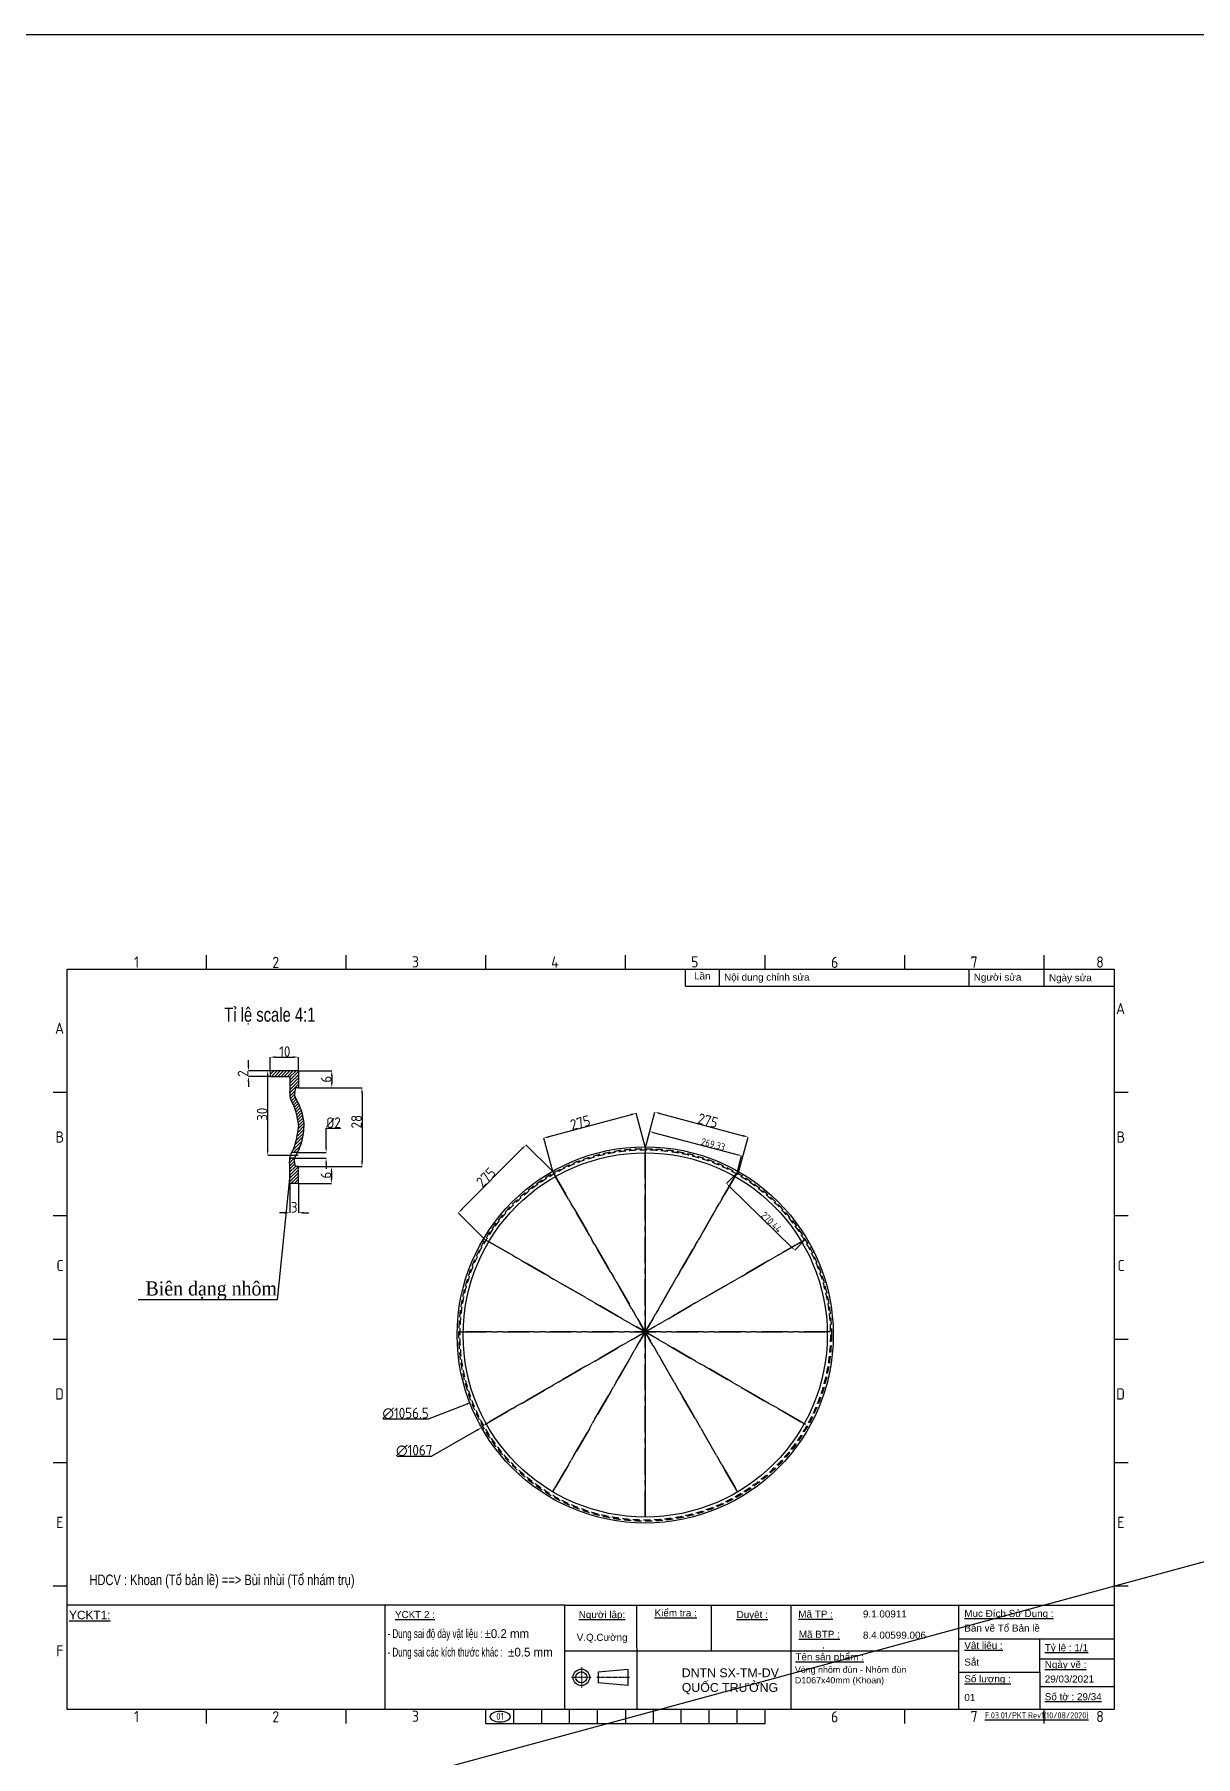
# Model space of a CAD drawing. Header units: millimetres. Extents: x -205945 to -46279, y 28253 to 108078.
# Drawn here: x -86055 to -82761, y 42130 to 47014 of the extents above; entities that cross this region are included whole.
import ezdxf
from ezdxf import colors
from ezdxf.entities.mleader import LeaderData, LeaderLine
from ezdxf.math import Vec2, Vec3

# ---------------------------------------------------------------- set-up
doc = ezdxf.new("R2010")
doc.units = ezdxf.units.MM
doc.header["$PDMODE"] = 2
for name, pattern in [('CENTER', [2, 1.25, -0.25, 0.25, -0.25]), ('CENTERX2', [4, 2.5, -0.5, 0.5, -0.5]), ('CONTPVMNIL', [0]), ('DASHEDX2', [1.5, 1, -0.5])]:
    doc.linetypes.add(name, pattern=pattern)
doc.layers.get('0').update_dxf_attribs({"linetype": 'CONTPVMNIL'})
doc.layers.get('DEFPOINTS').update_dxf_attribs({"color": 6})
for name, color, linetype in [('CENTER', 1, 'CENTERX2'), ('FRAME050', 6, 'Continuous'), ('hatch', 4, 'DASHEDX2'), ('MAIN', 7, 'Continuous')]:
    doc.layers.add(name, color=color, linetype=linetype)
doc.styles.add('ISOCP', font='isocp')
doc.styles.add('SLDTEXTSTYLE1', font='timesi.ttf', dxfattribs={"width": 0.933})
doc.styles.add('SLDTEXTSTYLE3', font='TXT', dxfattribs={"width": 0.65, "bigfont": 'bigfont'})
doc.styles.get("Standard").update_dxf_attribs({"font": 'isocp.shx'})
doc.styles.add('style1', font='arial.ttf', dxfattribs={"width": 0.75})
doc.dimstyles.new('Dim20$0', dxfattribs={"dimtxt": 20, "dimasz": 10, "dimexe": 0, "dimexo": 0, "dimgap": 0.6, "dimtad": 1, "dimtoh": 1, "dimdsep": 46, "dimtxsty": 'ISOCP', "dimcen": 0, "dimclrd": 3, "dimclre": 3, "dimclrt": 7, "dimadec": 3, "dimazin": 2, "dimtp": 0.05, "dimtm": 0.05, "dimtfac": 0.7, "dimtofl": 0, "dimtmove": 0, "dimatfit": 3, "dimfxl": 0, "dimtolj": 1, "dimarcsym": 0})
doc.dimstyles.new('Dim20$3', dxfattribs={"dimtxt": 20, "dimasz": 10, "dimexe": 0, "dimexo": 0, "dimgap": 0.6, "dimtad": 1, "dimtoh": 1, "dimdsep": 46, "dimtxsty": 'ISOCP', "dimcen": 0, "dimclrd": 3, "dimclre": 3, "dimclrt": 7, "dimadec": 3, "dimazin": 2, "dimtp": 0.05, "dimtm": 0.05, "dimtfac": 0.7, "dimtofl": 0, "dimtmove": 0, "dimatfit": 3, "dimfxl": 0, "dimtolj": 1, "dimarcsym": 0})

# ---------------------------------------------------------------- blocks, each defined once
blk = doc.blocks.new('ẢERHAEEH')
at = {"layer": 'FRAME050'}
for p, q in [((-261.36, 213.96), (-261.36, 217.92)), ((-221.76, 213.96), (-221.76, 217.92)), ((-182.16, 213.96), (-182.16, 217.92)), ((-142.56, 213.96), (-142.56, 217.92)), ((-102.96, 213.96), (-102.96, 217.92)), ((-63.36, 213.96), (-63.36, 217.92)), ((-23.76, 213.96), (-23.76, 217.92)), ((-300.96, 178.96), (-304.92, 178.96)), ((0, 178.96), (-3.96, 178.96)), ((-300.96, 143.96), (-304.92, 143.96)), ((0, 143.96), (-3.96, 143.96)), ((-304.92, 108.96), (-300.96, 108.96)), ((-3.96, 108.96), (0, 108.96)), ((-300.96, 73.96), (-304.92, 73.96)), ((0, 73.96), (-3.96, 73.96)), ((-300.96, 38.96), (-304.92, 38.96)), ((0, 38.96), (-3.96, 38.96)), ((-261.36, 0), (-261.36, 3.96)), ((-221.76, 0), (-221.76, 3.96)), ((-182.16, 0), (-182.16, 3.96)), ((-182.16, 0), (-102.96, 0)), ((-174.24, 0), (-174.24, 3.96)), ((-166.32, 0), (-166.32, 3.96)), ((-158.4, 0), (-158.4, 3.96)), ((-150.48, 0), (-150.48, 3.96)), ((-142.56, 3.96), (-142.56, 0)), ((-134.64, 0), (-134.64, 3.96)), ((-126.72, 0), (-126.72, 3.96)), ((-118.8, 0), (-118.8, 3.96)), ((-110.88, 0), (-110.88, 3.96)), ((-102.96, 0), (-102.96, 3.96)), ((-63.36, 0), (-63.36, 3.96)), ((-23.76, 0), (-23.76, 3.96))]:
    blk.add_line(p, q, dxfattribs=at)
at = {"layer": 'MAIN', "color": 7, "linetype": 'Continuous'}
blk.add_lwpolyline([(-300.96, 213.96), (-3.96, 213.96), (-3.96, 3.96), (-300.96, 3.96)], close=True, dxfattribs=at)
at = {"layer": 'FRAME050', "style": 'ISOCP'}
for s, p in [('1', (-281.95, 214.36)), ('2', (-242.72, 214.28)), ('3', (-203.13, 214.42)), ('4', (-163.63, 214.36)), ('5', (-123.93, 214.42)), ('6', (-84.25, 214.28)), ('7', (-44.67, 214.36)), ('8', (-9.03, 214.36)), ('A', (-3.41, 201.17)), ('A', (-304.37, 195.59)), ('B', (-304.21, 164.74)), ('B', (-3.25, 164.74)), ('C', (-303.97, 128.3)), ('C', (-3.01, 128.3)), ('D', (-304.3, 91.87)), ('D', (-3.34, 91.87)), ('E', (-304.05, 55.44)), ('E', (-3.09, 55.44)), ('F', (-304.05, 19.01)), ('1', (-281.95, 0.4)), ('2', (-242.72, 0.32)), ('3', (-203.13, 0.46)), ('6', (-84.25, 0.32)), ('7', (-44.67, 0.4)), ('8', (-9.03, 0.4))]:
    blk.add_text(s, height=3.17, dxfattribs=at).set_placement(p)
blk = doc.blocks.new('*D144')
at = {"color": 3, "lineweight": -2, "ltscale": 30, "transparency": 16777216}
for p, q in [((-85330, 43755.2), (-85330, 43672.4)), ((-85306, 43755.2), (-85306, 43672.4)), ((-85345, 43672.4), (-85360, 43672.4)), ((-85291, 43672.4), (-85276, 43672.4))]:
    blk.add_line(p, q, dxfattribs=at)
at = {"color": 3, "ltscale": 30, "transparency": 16777216}
for points in [[(-85345, 43674.9), (-85345, 43669.9), (-85330, 43672.4)], [(-85291, 43674.9), (-85291, 43669.9), (-85306, 43672.4)]]:
    blk.add_solid(points, dxfattribs=at)
at = {"layer": 'DEFPOINTS', "color": 0, "ltscale": 30, "transparency": 16777216}
for p in [(-85330, 43755.2), (-85306, 43755.2), (-85306, 43672.4)]:
    blk.add_point(p, dxfattribs=at)
at = {"color": 7, "ltscale": 30, "transparency": 16777216, "insert": (-85318, 43688), "char_height": 30, "attachment_point": 5, "style": 'ISOCP'}
blk.add_mtext('\\A1;3', dxfattribs=at)
blk = doc.blocks.new('*D145')
at = {"color": 3, "lineweight": -2, "ltscale": 30, "transparency": 16777216}
for p, q in [((-85306, 43803.2), (-85212.1, 43803.2)), ((-85212.1, 43788.2), (-85212.1, 43770.2)), ((-85306, 43755.2), (-85212.1, 43755.2))]:
    blk.add_line(p, q, dxfattribs=at)
at = {"color": 3, "ltscale": 30, "transparency": 16777216}
for points in [[(-85214.6, 43788.2), (-85209.6, 43788.2), (-85212.1, 43803.2)], [(-85214.6, 43770.2), (-85209.6, 43770.2), (-85212.1, 43755.2)]]:
    blk.add_solid(points, dxfattribs=at)
at = {"layer": 'DEFPOINTS', "color": 0, "ltscale": 30, "transparency": 16777216}
for p in [(-85306, 43803.2), (-85306, 43755.2), (-85212.1, 43755.2)]:
    blk.add_point(p, dxfattribs=at)
at = {"color": 7, "ltscale": 30, "transparency": 16777216, "insert": (-85227.7, 43779.2), "char_height": 30, "attachment_point": 5, "rotation": 90, "style": 'ISOCP'}
blk.add_mtext('\\A1;6', dxfattribs=at)
blk = doc.blocks.new('*D146')
at = {"color": 3, "lineweight": -2, "ltscale": 30, "transparency": 16777216}
for p, q in [((-85306, 44075.2), (-85211.3, 44075.2)), ((-85211.3, 44060.2), (-85211.3, 44042.2)), ((-85306, 44027.2), (-85211.3, 44027.2))]:
    blk.add_line(p, q, dxfattribs=at)
at = {"color": 3, "ltscale": 30, "transparency": 16777216}
for points in [[(-85213.8, 44060.2), (-85208.8, 44060.2), (-85211.3, 44075.2)], [(-85213.8, 44042.2), (-85208.8, 44042.2), (-85211.3, 44027.2)]]:
    blk.add_solid(points, dxfattribs=at)
at = {"layer": 'DEFPOINTS', "color": 0, "ltscale": 30, "transparency": 16777216}
for p in [(-85306, 44075.2), (-85306, 44027.2), (-85211.3, 44027.2)]:
    blk.add_point(p, dxfattribs=at)
at = {"color": 7, "ltscale": 30, "transparency": 16777216, "insert": (-85226.9, 44051.2), "char_height": 30, "attachment_point": 5, "rotation": 90, "style": 'ISOCP'}
blk.add_mtext('\\A1;6', dxfattribs=at)
blk = doc.blocks.new('*D147')
at = {"color": 3, "lineweight": -2, "ltscale": 30, "transparency": 16777216}
for p, q in [((-85386, 44075.2), (-85386, 44114)), ((-85371, 44114), (-85321, 44114)), ((-85306, 44075.2), (-85306, 44114))]:
    blk.add_line(p, q, dxfattribs=at)
at = {"color": 3, "ltscale": 30, "transparency": 16777216}
for points in [[(-85371, 44116.5), (-85371, 44111.5), (-85386, 44114)], [(-85321, 44116.5), (-85321, 44111.5), (-85306, 44114)]]:
    blk.add_solid(points, dxfattribs=at)
at = {"layer": 'DEFPOINTS', "color": 0, "ltscale": 30, "transparency": 16777216}
for p in [(-85306, 44114), (-85386, 44075.2), (-85306, 44075.2)]:
    blk.add_point(p, dxfattribs=at)
at = {"color": 7, "ltscale": 30, "transparency": 16777216, "insert": (-85344.6, 44129.6), "char_height": 30, "attachment_point": 5, "style": 'ISOCP'}
blk.add_mtext('\\A1;10', dxfattribs=at)
blk = doc.blocks.new('*D148')
at = {"color": 3, "lineweight": -2, "ltscale": 30, "transparency": 16777216}
for p, q in [((-85447.7, 44090.2), (-85447.7, 44105.2)), ((-85386, 44075.2), (-85447.7, 44075.2)), ((-85386, 44059.2), (-85447.7, 44059.2)), ((-85447.7, 44044.2), (-85447.7, 44029.2))]:
    blk.add_line(p, q, dxfattribs=at)
at = {"color": 3, "ltscale": 30, "transparency": 16777216}
for points in [[(-85450.2, 44090.2), (-85445.2, 44090.2), (-85447.7, 44075.2)], [(-85450.2, 44044.2), (-85445.2, 44044.2), (-85447.7, 44059.2)]]:
    blk.add_solid(points, dxfattribs=at)
at = {"layer": 'DEFPOINTS', "color": 0, "ltscale": 30, "transparency": 16777216}
for p in [(-85447.7, 44059.2), (-85386, 44075.2), (-85386, 44059.2)]:
    blk.add_point(p, dxfattribs=at)
at = {"color": 7, "ltscale": 30, "transparency": 16777216, "insert": (-85463.3, 44067.2), "char_height": 30, "attachment_point": 5, "rotation": 90, "style": 'ISOCP'}
blk.add_mtext('\\A1;2', dxfattribs=at)
blk = doc.blocks.new('*D149')
at = {"color": 3, "lineweight": -2, "ltscale": 30, "transparency": 16777216}
for p, q in [((-85227.4, 43858.2), (-85227.4, 43912.4)), ((-85227.4, 43912.4), (-85186, 43912.4)), ((-85316.2, 43827.2), (-85227.4, 43827.2)), ((-85308.6, 43843.2), (-85227.4, 43843.2)), ((-85227.4, 43812.2), (-85227.4, 43797.2))]:
    blk.add_line(p, q, dxfattribs=at)
at = {"color": 3, "ltscale": 30, "transparency": 16777216}
for points in [[(-85229.9, 43858.2), (-85224.9, 43858.2), (-85227.4, 43843.2)], [(-85229.9, 43812.2), (-85224.9, 43812.2), (-85227.4, 43827.2)]]:
    blk.add_solid(points, dxfattribs=at)
at = {"layer": 'DEFPOINTS', "color": 0, "ltscale": 30, "transparency": 16777216}
for p in [(-85316.2, 43827.2, 0), (-85308.6, 43843.2, 0), (-85227.4, 43827.2)]:
    blk.add_point(p, dxfattribs=at)
at = {"color": 7, "ltscale": 30, "transparency": 16777216, "insert": (-85206.4, 43928), "char_height": 30, "attachment_point": 5, "style": 'ISOCP'}
blk.add_mtext('\\A1;%%C2', dxfattribs=at)
blk = doc.blocks.new('*D150')
at = {"color": 3, "lineweight": -2, "ltscale": 30, "transparency": 16777216}
for p, q in [((-85306, 44027.2), (-85125.5, 44027.2)), ((-85125.5, 44012.2), (-85125.5, 43818.2)), ((-85306, 43803.2), (-85125.5, 43803.2))]:
    blk.add_line(p, q, dxfattribs=at)
at = {"color": 3, "ltscale": 30, "transparency": 16777216}
for points in [[(-85128, 44012.2), (-85123, 44012.2), (-85125.5, 44027.2)], [(-85128, 43818.2), (-85123, 43818.2), (-85125.5, 43803.2)]]:
    blk.add_solid(points, dxfattribs=at)
at = {"layer": 'DEFPOINTS', "color": 0, "ltscale": 30, "transparency": 16777216}
for p in [(-85306, 44027.2, 0), (-85306, 43803.2, 0), (-85125.5, 43803.2)]:
    blk.add_point(p, dxfattribs=at)
at = {"color": 7, "ltscale": 30, "transparency": 16777216, "insert": (-85141.1, 43930.8), "char_height": 30, "attachment_point": 5, "rotation": 90, "style": 'ISOCP'}
blk.add_mtext('\\A1;28', dxfattribs=at)
blk = doc.blocks.new('*D152')
at = {"color": 3, "lineweight": -2, "ltscale": 30, "transparency": 16777216}
for p, q in [((-84928.4, 42982.4), (-84799.4, 43055.5)), ((-85025.4, 42982.4), (-84928.4, 42982.4))]:
    blk.add_line(p, q, dxfattribs=at)
at = {"color": 3, "ltscale": 30, "transparency": 16777216}
blk.add_solid([(-84800.7, 43057.7), (-84798.2, 43053.3), (-84786.4, 43062.9)], dxfattribs=at)
at = {"layer": 'DEFPOINTS', "color": 0, "ltscale": 30, "transparency": 16777216}
for p in [(-83858.1, 43589), (-84786.4, 43062.9)]:
    blk.add_point(p, dxfattribs=at)
at = {"color": 7, "ltscale": 30, "transparency": 16777216, "insert": (-84977.4, 42998), "char_height": 30, "attachment_point": 5, "style": 'ISOCP'}
blk.add_mtext('\\A1;∅1067', dxfattribs=at)
blk = doc.blocks.new('*D153')
at = {"color": 3, "lineweight": -2, "ltscale": 30, "transparency": 16777216}
for p, q in [((-84937.3, 43087.9), (-84828.8, 43129.9)), ((-85065.5, 43087.9), (-84937.3, 43087.9))]:
    blk.add_line(p, q, dxfattribs=at)
at = {"color": 3, "ltscale": 30, "transparency": 16777216}
blk.add_solid([(-84829.7, 43132.2), (-84827.9, 43127.5), (-84814.9, 43135.3)], dxfattribs=at)
at = {"layer": 'DEFPOINTS', "color": 0, "ltscale": 30, "transparency": 16777216}
for p in [(-83829.6, 43516.6), (-84814.9, 43135.3)]:
    blk.add_point(p, dxfattribs=at)
at = {"color": 7, "ltscale": 30, "transparency": 16777216, "insert": (-85001.9, 43103.5), "char_height": 30, "attachment_point": 5, "style": 'ISOCP'}
blk.add_mtext('\\A1;∅1056.5', dxfattribs=at)
blk = doc.blocks.new('*D154')
at = {"color": 3, "lineweight": -2, "ltscale": 30, "transparency": 16777216}
for p, q in [((-84322.2, 43854.2), (-84294.5, 43957.8)), ((-84280, 43953.9), (-84044.8, 43890.9)), ((-84058.1, 43783.4), (-84030.3, 43887))]:
    blk.add_line(p, q, dxfattribs=at)
at = {"color": 3, "ltscale": 30, "transparency": 16777216}
for points in [[(-84279.3, 43956.3), (-84280.6, 43951.5), (-84294.5, 43957.8)], [(-84044.2, 43893.3), (-84045.5, 43888.5), (-84030.3, 43887)]]:
    blk.add_solid(points, dxfattribs=at)
at = {"layer": 'DEFPOINTS', "color": 0, "ltscale": 30, "transparency": 16777216}
for p in [(-84030.3, 43887), (-84322.2, 43854.2), (-84058.1, 43783.4)]:
    blk.add_point(p, dxfattribs=at)
at = {"color": 7, "ltscale": 30, "transparency": 16777216, "insert": (-84144.4, 43933.8), "char_height": 30, "attachment_point": 5, "rotation": 345, "style": 'ISOCP'}
blk.add_mtext('\\A1;275', dxfattribs=at)
blk = doc.blocks.new('*U155')
at = {"layer": 'CENTER', "ltscale": 30}
blk.add_line((0, 0), (0, 1050), dxfattribs=at)
blk = doc.blocks.new('*U156')
at = {"color": 0, "linetype": 'ByBlock', "lineweight": -2, "transparency": 16777216}
blk.add_blockref('*U155', (-89141.9, 43003.4), dxfattribs=at)
for p, rotation in [((-89141.9, 44053.4), 180), ((-88879.4, 43073.7), 30), ((-88879.4, 43983.1), 150), ((-89404.4, 43983.1), 210), ((-89404.4, 43073.7), 329.9999999999999), ((-88687.2, 43265.9), 59.99999999999996), ((-88687.2, 43790.9), 120), ((-89596.6, 43790.9), 240), ((-89596.6, 43265.9), 300.0000000000001), ((-88616.9, 43528.4), 90), ((-89666.9, 43528.4), 270)]:
    blk.add_blockref('*U155', p, dxfattribs=dict(at, rotation=rotation))
blk = doc.blocks.new('*D157')
at = {"color": 3, "lineweight": -2, "ltscale": 30, "transparency": 16777216}
for p, q in [((-84362.2, 43950.6), (-84595.7, 43888.1)), ((-84322.2, 43859.4), (-84347.7, 43954.5)), ((-84584.7, 43789.1), (-84610.2, 43884.2))]:
    blk.add_line(p, q, dxfattribs=at)
at = {"color": 3, "ltscale": 30, "transparency": 16777216}
for points in [[(-84362.8, 43953.1), (-84361.5, 43948.2), (-84347.7, 43954.5)], [(-84596.4, 43890.5), (-84595.1, 43885.7), (-84610.2, 43884.2)]]:
    blk.add_solid(points, dxfattribs=at)
at = {"layer": 'DEFPOINTS', "color": 0, "ltscale": 30, "transparency": 16777216}
for p in [(-84610.2, 43884.2), (-84322.2, 43859.4), (-84584.7, 43789.1)]:
    blk.add_point(p, dxfattribs=at)
at = {"color": 7, "ltscale": 30, "transparency": 16777216, "insert": (-84506.5, 43928.1), "char_height": 30, "attachment_point": 5, "rotation": 15, "style": 'ISOCP'}
blk.add_mtext('\\A1;275', dxfattribs=at)
blk = doc.blocks.new('*D158')
at = {"color": 3, "lineweight": -2, "ltscale": 30, "transparency": 16777216}
for p, q in [((-84585, 43790.2), (-84660.6, 43865.2)), ((-84671.1, 43854.6), (-84841.9, 43682.6)), ((-84776.9, 43596.9), (-84852.4, 43671.9))]:
    blk.add_line(p, q, dxfattribs=at)
at = {"color": 3, "ltscale": 30, "transparency": 16777216}
for points in [[(-84672.9, 43856.3), (-84669.4, 43852.8), (-84660.6, 43865.2)], [(-84843.6, 43684.3), (-84840.1, 43680.8), (-84852.4, 43671.9)]]:
    blk.add_solid(points, dxfattribs=at)
at = {"layer": 'DEFPOINTS', "color": 0, "ltscale": 30, "transparency": 16777216}
for p in [(-84585, 43790.2), (-84852.4, 43671.9), (-84776.9, 43596.9)]:
    blk.add_point(p, dxfattribs=at)
at = {"color": 7, "ltscale": 30, "transparency": 16777216, "insert": (-84774.1, 43773), "char_height": 30, "attachment_point": 5, "rotation": 45.2111, "style": 'ISOCP'}
blk.add_mtext('\\A1;275', dxfattribs=at)
blk = doc.blocks.new('*D274')
at = {"color": 3, "lineweight": -2, "ltscale": 30, "transparency": 16777216}
for p, q in [((-85384.2, 44075.2), (-85393.1, 44075.2)), ((-85393.1, 43850.2), (-85393.1, 44060.2)), ((-85326.5, 43835.2), (-85393.1, 43835.2))]:
    blk.add_line(p, q, dxfattribs=at)
at = {"color": 3, "ltscale": 30, "transparency": 16777216}
for points in [[(-85395.6, 44060.2), (-85390.6, 44060.2), (-85393.1, 44075.2)], [(-85395.6, 43850.2), (-85390.6, 43850.2), (-85393.1, 43835.2)]]:
    blk.add_solid(points, dxfattribs=at)
at = {"layer": 'DEFPOINTS', "color": 0, "ltscale": 30, "transparency": 16777216}
for p in [(-85393.1, 44075.2), (-85384.2, 44075.2, 0), (-85326.5, 43835.2, 0)]:
    blk.add_point(p, dxfattribs=at)
at = {"color": 7, "ltscale": 30, "transparency": 16777216, "insert": (-85408.7, 43951.7), "char_height": 30, "attachment_point": 5, "rotation": 90, "style": 'ISOCP'}
blk.add_mtext('\\A1;30', dxfattribs=at)
blk = doc.blocks.new('*D349')
at = {"color": 3, "lineweight": -2, "ltscale": 30, "transparency": 16777216}
for p, q in [((-84322.2, 43854.2), (-84309.4, 43902.8)), ((-84299.7, 43900.3), (-84058.6, 43836.7)), ((-84061.8, 43785.5), (-84049, 43834.2))]:
    blk.add_line(p, q, dxfattribs=at)
at = {"color": 3, "ltscale": 30, "transparency": 16777216}
for points in [[(-84299.3, 43901.9), (-84300.2, 43898.7), (-84309.4, 43902.8)], [(-84058.2, 43838.3), (-84059.1, 43835.1), (-84049, 43834.2)]]:
    blk.add_solid(points, dxfattribs=at)
at = {"layer": 'DEFPOINTS', "color": 0, "ltscale": 30, "transparency": 16777216}
for p in [(-84322.2, 43854.2, 0), (-84049, 43834.2), (-84061.8, 43785.5, 0)]:
    blk.add_point(p, dxfattribs=at)
at = {"color": 7, "ltscale": 30, "transparency": 16777216, "insert": (-84129.5, 43866.4), "char_height": 20, "attachment_point": 5, "rotation": 345.2305, "style": 'ISOCP'}
blk.add_mtext('\\A1;269.33', dxfattribs=at)
blk = doc.blocks.new('*D350')
at = {"color": 3, "lineweight": -2, "ltscale": 30, "transparency": 16777216}
for p, q in [((-84061.8, 43785.5), (-84091.3, 43755.3)), ((-84084.2, 43748.3), (-83905.1, 43573.2)), ((-83868.5, 43596.4), (-83898, 43566.2))]:
    blk.add_line(p, q, dxfattribs=at)
at = {"color": 3, "ltscale": 30, "transparency": 16777216}
for points in [[(-84083, 43749.5), (-84085.3, 43747.1), (-84091.3, 43755.3)], [(-83904, 43574.4), (-83906.3, 43572), (-83898, 43566.2)]]:
    blk.add_solid(points, dxfattribs=at)
at = {"layer": 'DEFPOINTS', "color": 0, "ltscale": 30, "transparency": 16777216}
for p in [(-84061.8, 43785.5), (-83868.5, 43596.4, 0), (-83898, 43566.2)]:
    blk.add_point(p, dxfattribs=at)
at = {"color": 7, "ltscale": 30, "transparency": 16777216, "insert": (-83964.1, 43645.7), "char_height": 20, "attachment_point": 5, "rotation": 315.6297, "style": 'ISOCP'}
blk.add_mtext('\\A1;270.44', dxfattribs=at)

msp = doc.modelspace()

# ---------------------------------------------------------------- linework, layer by layer
at = {"ltscale": 30}
for p, q in [((-135875.365, 28252.757), (-66788.624, 47014.308)), ((-85305.96, 44075.199, 0), (-85385.96, 44075.199, 0)), ((-85385.96, 44075.199, 0), (-85385.96, 44059.199, 0)), ((-85385.96, 44059.199, 0), (-85329.96, 44059.199, 0)), ((-85329.96, 44059.199, 0), (-85329.96, 44027.199, 0)), ((-85305.96, 44075.199, 0), (-85305.96, 44027.199, 0)), ((-85305.96, 44027.199, 0), (-85313.96, 44027.199, 0)), ((-85316.221, 43827.199, 0), (-85330.082, 43827.199, 0)), ((-85308.628, 43843.199, 0), (-85324.624, 43843.199, 0)), ((-85329.96, 43755.199, 0), (-85329.96, 43803.199, 0)), ((-85305.96, 43803.199, 0), (-85313.96, 43803.199, 0)), ((-85305.96, 43755.199, 0), (-85305.96, 43803.199, 0)), ((-85305.96, 43755.199, 0), (-85329.96, 43755.199, 0))]:
    msp.add_line(p, q, dxfattribs=at)
at = {"linetype": 'Continuous', "ltscale": 30}
for p, q in [((-85385.96, 44073.433, 0), (-85384.194, 44075.199, 0)), ((-85385.96, 44064.452, 0), (-85375.214, 44075.199, 0)), ((-85382.233, 44059.199, 0), (-85366.233, 44075.199, 0)), ((-85373.253, 44059.199, 0), (-85357.253, 44075.199, 0)), ((-85364.273, 44059.199, 0), (-85348.273, 44075.199, 0)), ((-85355.293, 44059.199, 0), (-85339.293, 44075.199, 0)), ((-85346.312, 44059.199, 0), (-85330.312, 44075.199, 0)), ((-85337.332, 44059.199, 0), (-85321.332, 44075.199, 0)), ((-85329.96, 44057.59, 0), (-85312.352, 44075.199, 0)), ((-85329.96, 44048.61, 0), (-85305.96, 44072.61, 0)), ((-85329.96, 44039.63, 0), (-85305.96, 44063.63, 0)), ((-85330.839, 44011.811, 0), (-85305.96, 44036.689, 0)), ((-85330.483, 44021.147, 0), (-85305.96, 44045.669, 0)), ((-85330.139, 44003.53, 0), (-85316.287, 44017.382, 0)), ((-85329.96, 44030.65, 0), (-85305.96, 44054.65, 0)), ((-85328.317, 43996.372, 0), (-85316.98, 44007.709, 0)), ((-85306.47, 44027.199, 0), (-85305.96, 44027.709, 0)), ((-85325.817, 43989.892, 0), (-85315.322, 44000.387, 0)), ((-85323.011, 43983.718, 0), (-85312.501, 43994.228, 0)), ((-85320.16, 43977.589, 0), (-85309.312, 43988.437, 0)), ((-85317.499, 43971.27, 0), (-85306.2, 43982.568, 0)), ((-85315.154, 43964.634, 0), (-85303.328, 43976.459, 0)), ((-85313.122, 43957.685, 0), (-85300.706, 43970.101, 0)), ((-85311.383, 43950.445, 0), (-85298.342, 43963.485, 0)), ((-85309.904, 43942.943, 0), (-85296.245, 43956.602, 0)), ((-85308.646, 43935.221, 0), (-85294.426, 43949.441, 0)), ((-85307.963, 43899.983, 0), (-85290.181, 43917.765, 0)), ((-85307.554, 43927.332, 0), (-85292.896, 43941.991, 0)), ((-85306.663, 43910.263, 0), (-85290.757, 43926.169, 0)), ((-85306.567, 43919.339, 0), (-85291.668, 43934.239, 0)), ((-85320.957, 43851.068, 0), (-85295.514, 43876.511, 0)), ((-85320.957, 43851.068, 0), (-85295.514, 43876.511, 0)), ((-85319.845, 43843.199, 0), (-85299.502, 43863.543, 0)), ((-85319.845, 43843.199, 0), (-85299.502, 43863.543, 0)), ((-85315.114, 43865.891, 0), (-85292.962, 43888.043, 0)), ((-85315.114, 43865.891, 0), (-85292.962, 43888.043, 0)), ((-85311.769, 43878.216, 0), (-85291.35, 43898.636, 0)), ((-85311.769, 43878.216, 0), (-85291.35, 43898.636, 0)), ((-85309.566, 43889.4, 0), (-85290.415, 43908.551, 0)), ((-85309.566, 43889.4, 0), (-85290.415, 43908.551, 0)), ((-85330.78, 43814.304, 0), (-85317.885, 43827.199, 0)), ((-85330.584, 43823.481, 0), (-85326.865, 43827.199, 0)), ((-85330.205, 43805.899, 0), (-85317.021, 43819.083, 0)), ((-85329.96, 43797.163, 0), (-85315.928, 43811.196, 0)), ((-85327.952, 43835.093, 0), (-85327.845, 43835.199, 0)), ((-85327.952, 43835.093, 0), (-85327.845, 43835.199, 0)), ((-85310.865, 43843.199, 0), (-85306.167, 43847.898, 0)), ((-85310.865, 43843.199, 0), (-85306.167, 43847.898, 0)), ((-85329.96, 43788.183, 0), (-85314.165, 43803.978, 0)), ((-85329.96, 43779.203, 0), (-85305.964, 43803.199, 0)), ((-85329.96, 43770.222, 0), (-85305.96, 43794.222, 0)), ((-85329.96, 43761.242, 0), (-85305.96, 43785.242, 0)), ((-85327.023, 43755.199, 0), (-85305.96, 43776.262, 0)), ((-85318.043, 43755.199, 0), (-85305.96, 43767.282, 0)), ((-85309.063, 43755.199, 0), (-85305.96, 43758.301, 0))]:
    msp.add_line(p, q, dxfattribs=at)
for p, q in [((-84549.883, 42559.479, 0), (-85962.236, 42559.479, 0)), ((-85060.359, 42559.479, 0), (-85060.359, 42263.549, 0)), ((-84134.832, 42559.479, 0), (-84134.832, 42430.452, 0)), ((-83432.946, 42463.953, 0), (-83432.946, 42559.479, 0)), ((-84549.883, 42430.452, 0), (-83908.323, 42430.452, 0)), ((-84345.929, 42438.656, 0), (-84345.929, 42263.549, 0)), ((-83817.198, 42438.656, 0), (-83815.916, 42438.656, 0)), ((-83202.544, 42407.681, 0), (-82992.236, 42407.681, 0)), ((-83202.544, 42329.253, 0), (-82992.236, 42329.253, 0))]:
    msp.add_line(p, q)
at = {"ltscale": 3}
msp.add_line((-83908.323, 42430.452, 0), (-83432.946, 42430.452, 0), dxfattribs=at)
at = {"linetype": 'ByBlock'}
msp.add_line((-83202.544, 42369.149, 0), (-83202.544, 42263.549, 0), dxfattribs=at)
at = {"ltscale": 30}
msp.add_lwpolyline([(-135875.365, 47014.308), (-66788.624, 47014.308), (-66788.624, 28252.757), (-135875.365, 28252.757)], close=True, dxfattribs=at)
for radius in [533.5, 516.5]:
    msp.add_circle((-84322.217, 43325.934, 0), radius, dxfattribs=at)
at = {"color": 1}
msp.add_ellipse((-84733.708, 42243.29, 0), major_axis=(-28.105, 0), ratio=0.55171628, dxfattribs=at)
at = {"ltscale": 30}
for points in [[(-85329.96, 44027.199, 0), (-85329.96, 44002.545, 0), (-85318.78, 43974.439, 0), (-85306.077, 43915.199, 0)], [(-85329.96, 43803.199, 0), (-85329.96, 43827.853, 0), (-85318.78, 43855.959, 0), (-85306.077, 43915.199, 0)]]:
    msp.add_spline(points, degree=3, dxfattribs=at)
for points in [[(-85313.96, 44027.199, 0), (-85315.934, 44019.709, 0), (-85319.731, 44005.297, 0), (-85297.707, 43971.176, 0), (-85290.913, 43939.745, 0), (-85290.077, 43915.199, 0)], [(-85313.96, 43803.199, 0), (-85315.934, 43810.69, 0), (-85319.731, 43825.102, 0), (-85297.707, 43859.223, 0), (-85290.913, 43890.654, 0), (-85290.077, 43915.199, 0)]]:
    msp.add_open_spline(points, degree=3, knots=[0, 0, 0, 0, 2.76579234, 5.32139725, 14.50786212, 14.50786212, 14.50786212, 14.50786212], dxfattribs=at)
at = {"layer": 'CENTER', "ltscale": 3}
msp.add_line((-85307.004, 43835.199, 0), (-85333.914, 43835.199, 0), dxfattribs=at)
at = {"layer": 'CENTER', "ltscale": 30}
msp.add_line((-84322.217, 43842.434, 0), (-84322.217, 42809.434, 0), dxfattribs=at)
at = {"layer": 'CENTER', "color": 1, "linetype": 'CENTER', "ltscale": 0.05}
for p, q in [((-84474.853, 42354.817, 0), (-84531.898, 42354.817, 0)), ((-84503.376, 42383.34, 0), (-84503.376, 42326.295, 0))]:
    msp.add_line(p, q, dxfattribs=at)
at = {"layer": 'CENTER'}
msp.add_line((-84366.639, 42354.817, 0), (-84459.071, 42354.817, 0), dxfattribs=at)
at = {"layer": 'hatch', "ltscale": 20}
for radius in [528.25, 525.25]:
    msp.add_circle((-84322.217, 43325.934, 0), radius, dxfattribs=at)
at = {"layer": 'MAIN'}
for p, q in [((-84207.856, 44315.549, 0), (-84207.856, 44363.549, 0)), ((-84111.856, 44315.549, 0), (-84111.856, 44363.549, 0)), ((-83403.579, 44315.549, 0), (-83403.579, 44363.549, 0)), ((-83190.236, 44315.549, 0), (-83190.236, 44363.549, 0)), ((-84207.856, 44315.549, 0), (-82992.236, 44315.549, 0)), ((-84549.883, 42559.479, 0), (-82992.236, 42559.479, 0)), ((-84549.883, 42430.452, 0), (-84549.883, 42559.479, 0)), ((-84345.929, 42438.656, 0), (-84345.929, 42559.479, 0)), ((-83908.323, 42463.953, 0), (-83908.323, 42559.479, 0)), ((-83908.323, 42369.149, 0), (-83908.323, 42463.953, 0)), ((-83432.946, 42463.953, 0), (-82992.236, 42463.953, 0)), ((-83432.946, 42369.149, 0), (-83432.946, 42463.953, 0)), ((-83202.544, 42369.149, 0), (-83202.544, 42463.953, 0)), ((-84549.883, 42263.549, 0), (-84549.883, 42430.452, 0)), ((-84455.427, 42370.499, 0), (-84371.149, 42378.34, 0)), ((-84455.427, 42370.499, 0), (-84455.427, 42339.136, 0)), ((-84371.149, 42378.34, 0), (-84371.149, 42331.295, 0)), ((-83908.323, 42263.549, 0), (-83908.323, 42369.149, 0)), ((-83432.946, 42369.149, 0), (-83202.544, 42369.149, 0)), ((-83432.946, 42263.549, 0), (-83432.946, 42369.149, 0)), ((-83191.039, 42369.149, 0), (-83190.619, 42369.149, 0)), ((-84371.149, 42331.295, 0), (-84455.427, 42339.136, 0))]:
    msp.add_line(p, q, dxfattribs=at)
for radius in [23.522, 15.682]:
    msp.add_circle((-84503.376, 42354.817, 0), radius, dxfattribs=at)

# ---------------------------------------------------------------- block references
at = {"xscale": 10, "yscale": 10, "zscale": 10}
msp.add_blockref('ẢERHAEEH', (-82952.636, 42223.949, 0), dxfattribs=at)
msp.add_blockref('*U156', (4819.675, -193.966, 0))

# ---------------------------------------------------------------- texts
at = {"attachment_point": 1}
for s, insert, char_height, width in [('{\\fArial|b0|i0|c0|p34;Lần}', (-84183.689, 44354.083, 0), 20, 24.50884), ('{\\fArial|b0|i0|c0|p34;\\LYCKT1:}', (-85956.332, 42543.519, 0), 24, 28.97216), ('{\\fArial|b0|i0|c0|p34;29/03/2021}', (-83188.936, 42360.096, 0), 20, 11.98235), ('{\\LF.03.01/PKT.Rev1(10/08/2020)}', (-83358.559, 42256.093, 0), 18, 28.97216)]:
    msp.add_mtext(s, dxfattribs=dict(at, insert=insert, char_height=char_height, width=width))
at = {"color": 0, "attachment_point": 1, "style": 'SLDTEXTSTYLE3'}
for s, insert, char_height, width in [('{\\fArial|b0|i0|c0|p34;\\W1;\\C256;Nội dung chỉnh sửa}', (-84098.457, 44350.777, 0), 20, 366.50686), ('{\\fArial|b0|i0|c0|p34;\\W1;\\C256;Người sửa}', (-83390.18, 44350.777, 0), 20, 366.50686), ('{\\fArial|b0|i0|c0|p34;\\W1;\\C256;Ngày sửa}', (-83176.837, 44349.043, 0), 20, 366.50686), ('{\\fArial|b0|i0|c0|p34;\\W1;\\L\\C256;YCKT 2 :}', (-85031.895, 42542.807, 0), 20, 138.94161), ('{\\fArial|b0|i0|c0|p34;\\W1;\\L\\C256;Người lập:}', (-84510.717, 42542.807, 0), 20, 138.94161), ('{\\fArial|b0|i0|c0|p34;\\W1;\\L\\C256;Kiểm tra :}', (-84295.462, 42547.65, 0), 20, 138.94161), ('{\\fArial|b0|i0|c0|p34;\\W1;\\L\\C256;Duyệt :}', (-84062.989, 42542.807, 0), 20, 138.94161), ('{\\fArial|b0|i0|c0|p34;\\W1;\\L\\C256;Mã TP :}', (-83887.849, 42544.238, 0), 20, 138.94161), ('{\\fArial|b0|i0|c0|p34;\\W1;\\C256;9.1.00911}', (-83704.561, 42544.53, 0), 20, 138.94161), ('{\\fArial|b0|i0|c0|p34;\\W1;\\L\\C256;Mục Đích Sử Dụng :}', (-83417.007, 42546.058, 0), 20, 265.20084), ('{\\fArial|b0|i0|c0|p34; - Dung sai độ dày vật liệu : \\W0.933;%%P0.2 mm}', (-85059.264, 42491.33, 0), 25, 805.87067), ('{\\fArial|b0|i0|c0|p34;\\W1;\\C256;Bản vẽ Tổ Bản lề }', (-83417.007, 42504.526, 0), 20, 265.20084), ('{\\fArial|b0|i0|c0|p34;\\W1;\\C256;V.Q.Cường}', (-84516.512, 42478.294, 0), 20, 138.94161), ('{\\fArial|b0|i0|c0|p34;\\W1;\\L\\C256;Mã BTP :}', (-83886.565, 42486.984, 0), 20, 138.94161), ('{\\fArial|b0|i0|c0|p34;\\W1;\\C256;8.4.00599.006}', (-83704.561, 42484.468, 0), 20, 138.94161), ('{\\fArial|b0|i0|c0|p34;\\W1;\\L\\C256;Vật liệu :}', (-83417.007, 42455.432, 0), 20, 138.94161), ('{\\fArial|b0|i0|c0|p34;\\W1;\\L\\C256;Tỷ lệ : 1/1}', (-83188.764, 42448.912, 0), 20, 138.94161), ('{\\fArial|b0|i0|c0|p34; - Dung sai các kích thước khác : \\W0.933; %%P0.5 mm}', (-85059.264, 42438.795, 0), 25, 805.87067), ('{\\fArial|b0|i0|c0|p34;\\W1;\\L\\C256;Tên sản phẩm :}', (-83896.217, 42422.924, 0), 20, 203.56136), ('{\\fArial|b0|i0|c0|p34;\\W1;\\C256;Sắt }', (-83417.007, 42408.03, 0), 20, 138.94161), ('{\\fArial|b0|i0|c0|p34;\\W1;\\L\\C256;Ngày vẽ :}', (-83188.764, 42401.334, 0), 20, 138.94161), ('{\\fArial|b0|i0|c0|p34;\\W1;\\C256;DNTN SX-TM-DV QUỐC TRƯỞNG}', (-84218.466, 42380.258, 0), 25, 372.53153), ('{\\fArial|b0|i0|c0|p34;\\W1;\\C256;Vòng nhôm đùn - Nhôm đùn D1067x40mm (Khoan)}', (-83897.625, 42385.606, 0), 18, 470.24359), ('{\\fArial|b0|i0|c0|p34;\\W1;\\L\\C256;Số lượng :}', (-83417.007, 42360.628, 0), 20, 138.94161), ('{\\fArial|b0|i0|c0|p34;\\W1;\\C256;01}', (-83417.007, 42307.828, 0), 20, 138.94161), ('{\\fArial|b0|i0|c0|p34;\\W1;\\L\\C256;Số tờ : 29/34}', (-83188.764, 42309.864, 0), 20, 181.78347)]:
    msp.add_mtext(s, dxfattribs=dict(at, insert=insert, char_height=char_height, width=width))
at = {"ltscale": 30, "attachment_point": 1, "style": 'style1'}
for s, insert, char_height, width in [('Tỉ lệ scale 4:1', (-85516.179, 44254.305, 0), 40, 420.04539), ('HDCV : Khoan (Tổ bản lề) ==> Bùi nhùi (Tổ nhám trụ)', (-85898.612, 42646.359, 0), 30, 867.24197)]:
    msp.add_mtext(s, dxfattribs=dict(at, insert=insert, char_height=char_height, width=width))
at = {"color": 7, "insert": (-84744.669, 42254.231, 0), "char_height": 20, "width": 24.50884, "attachment_point": 1}
msp.add_mtext('01', dxfattribs=at)

# ---------------------------------------------------------------- dimensions: what is measured, and where the dimension line sits
at = {"ltscale": 30}
for base, p1, p2, picture, middle in [((-85447.666, 44059.199, 0), (-85385.96, 44075.199, 0), (-85385.96, 44059.199, 0), '*D148', (-85447.666, 44067.199, 0)), ((-85393.134, 44075.199), (-85326.467, 43835.199, 0), (-85384.194, 44075.199, 0), '*D274', (-85393.134, 43951.657)), ((-85211.274, 44027.199, 0), (-85305.96, 44075.199, 0), (-85305.96, 44027.199, 0), '*D146', (-85211.274, 44051.199, 0)), ((-85125.507, 43803.199, 0), (-85305.96, 44027.199, 0), (-85305.96, 43803.199, 0), '*D150', (-85125.507, 43930.786, 0)), ((-85212.089, 43755.199, 0), (-85305.96, 43803.199, 0), (-85305.96, 43755.199, 0), '*D145', (-85212.089, 43779.199, 0))]:
    dim = msp.add_linear_dim(base=base, p1=p1, p2=p2, angle=90, dimstyle='Dim20$0', override={"dimtxt": 30, "dimasz": 15, "dimlfac": 0.125}, dxfattribs=at)
    dim.commit()
    dim.dimension.update_dxf_attribs({"geometry": picture, "text_midpoint": middle, "dimtype": 160})
for base, p1, p2, picture, middle in [((-85305.96, 44114.019, 0), (-85385.96, 44075.199, 0), (-85305.96, 44075.199, 0), '*D147', (-85344.594, 44114.019, 0)), ((-85305.96, 43672.45, 0), (-85329.96, 43755.199, 0), (-85305.96, 43755.199, 0), '*D144', (-85317.96, 43672.45, 0))]:
    dim = msp.add_linear_dim(base=base, p1=p1, p2=p2, dimstyle='Dim20$0', override={"dimtxt": 30, "dimasz": 15, "dimlfac": 0.125}, dxfattribs=at)
    dim.commit()
    dim.dimension.update_dxf_attribs({"geometry": picture, "text_midpoint": middle, "dimtype": 160})
for base, p1, p2, angle, text, override, picture, middle, dimtype in [((-84030.326, 43887.038, 0), (-84322.217, 43854.184, 0), (-84058.092, 43783.412, 0), 345, '275', {"dimtxt": 30, "dimasz": 15, "dimtoh": 1}, '*D154', (-84148.433, 43918.684, 0), 161), ((-85227.432, 43827.199, 0), (-85308.628, 43843.199, 0), (-85316.221, 43827.199, 0), 90, '%%C<>', {"dimtxt": 30, "dimasz": 15, "dimlfac": 0.125}, '*D149', (-85206.431, 43912.4, 0), 160), ((-84610.196, 43884.185, 0), (-84322.217, 43859.434, 0), (-84584.717, 43789.098, 0), 195, '275', {"dimtxt": 30, "dimasz": 15, "dimtoh": 1}, '*D157', (-84502.412, 43913.066, 0), 161), ((-84852.44, 43671.939, 0), (-84585.017, 43790.217, 0), (-84776.88, 43596.934, 0), 225.211142, '275', {"dimtxt": 30, "dimasz": 15, "dimtoh": 1}, '*D158', (-84763.037, 43762.003, 0), 161)]:
    dim = msp.add_linear_dim(base=base, p1=p1, p2=p2, angle=angle, text=text, dimstyle='Dim20$0', override=override, dxfattribs=at)
    dim.commit()
    dim.dimension.update_dxf_attribs({"geometry": picture, "text_midpoint": middle, "dimtype": dimtype})
for base, p1, p2, angle, picture, middle in [((-84048.961, 43834.15), (-84322.217, 43854.184, 0), (-84061.781, 43785.523, 0), 345.230487, '*D349', (-84132.221, 43856.101)), ((-83897.998, 43566.218), (-84061.781, 43785.523), (-83868.464, 43596.409, 0), 315.629711, '*D350', (-83971.524, 43638.145))]:
    dim = msp.add_linear_dim(base=base, p1=p1, p2=p2, angle=angle, dimstyle='Dim20$0', dxfattribs=at)
    dim.commit()
    dim.dimension.update_dxf_attribs({"geometry": picture, "text_midpoint": middle, "dimtype": 161})
for p1, p2, picture, middle in [((-83858.066, 43588.967, 0), (-84786.368, 43062.902, 0), '*D152', (-84977.434, 42982.393, 0)), ((-83829.576, 43516.6, 0), (-84814.858, 43135.269, 0), '*D153', (-85001.926, 43087.879, 0))]:
    dim = msp.add_diameter_dim_2p(p1=p1, p2=p2, dimstyle='Dim20$3', override={"dimtxt": 30, "dimasz": 15}, dxfattribs=at)
    dim.commit()
    dim.dimension.update_dxf_attribs({"geometry": picture, "text_midpoint": middle, "dimtype": 163})

# ---------------------------------------------------------------- leaders
ml = msp.add_multileader_mtext('Standard', dxfattribs=at)
ml.set_content('{\\fTimes New Roman|b0|i0|c0|p18;Biên dạng nhôm}', color=256, style='SLDTEXTSTYLE1')
ml.set_leader_properties()
ml.build(insert=Vec2(0, 0))
ml.multileader.update_dxf_attribs({"text_right_attachment_type": 6, "dogleg_length": 0.36, "arrow_head_size": 0.36})
ctx = ml.context
ctx.base_point, ctx.char_height, ctx.arrow_head_size, ctx.landing_gap_size, ctx.plane_origin = Vec3(-85730.178, 43451.423, 0), 40, 0.36, 0.18, Vec3(-85329.96, 43779.199, 0)
ctx.right_attachment, ctx.text_align_type = 6, 2
notes = []
notes.append((ctx, [(0, (1, 1, 0), (-85365.988, 43425.049, 0), (-1, 0), 0.72, [(0, [(-85329.96, 43779.199, 0)], 0, [])])]))
ctx.mtext.insert, ctx.mtext.alignment, ctx.mtext.flow_direction = Vec3(-85366.888, 43477.796, 0), 3, 5
for ctx, leaders in notes:
    for number, flags, end, landing, length, lines in leaders:
        leader = LeaderData()
        leader.index, (leader.has_last_leader_line, leader.has_dogleg_vector, leader.attachment_direction) = number, flags
        leader.last_leader_point, leader.dogleg_vector, leader.dogleg_length = Vec3(end), Vec3(landing), length
        for number, points, colour, breaks in lines:
            line = LeaderLine()
            line.index, line.vertices, line.color, line.breaks = number, Vec3.list(points), colors.encode_raw_color(colour), breaks
            leader.lines.append(line)
        ctx.leaders.append(leader)

doc.saveas('drawing.dxf')
